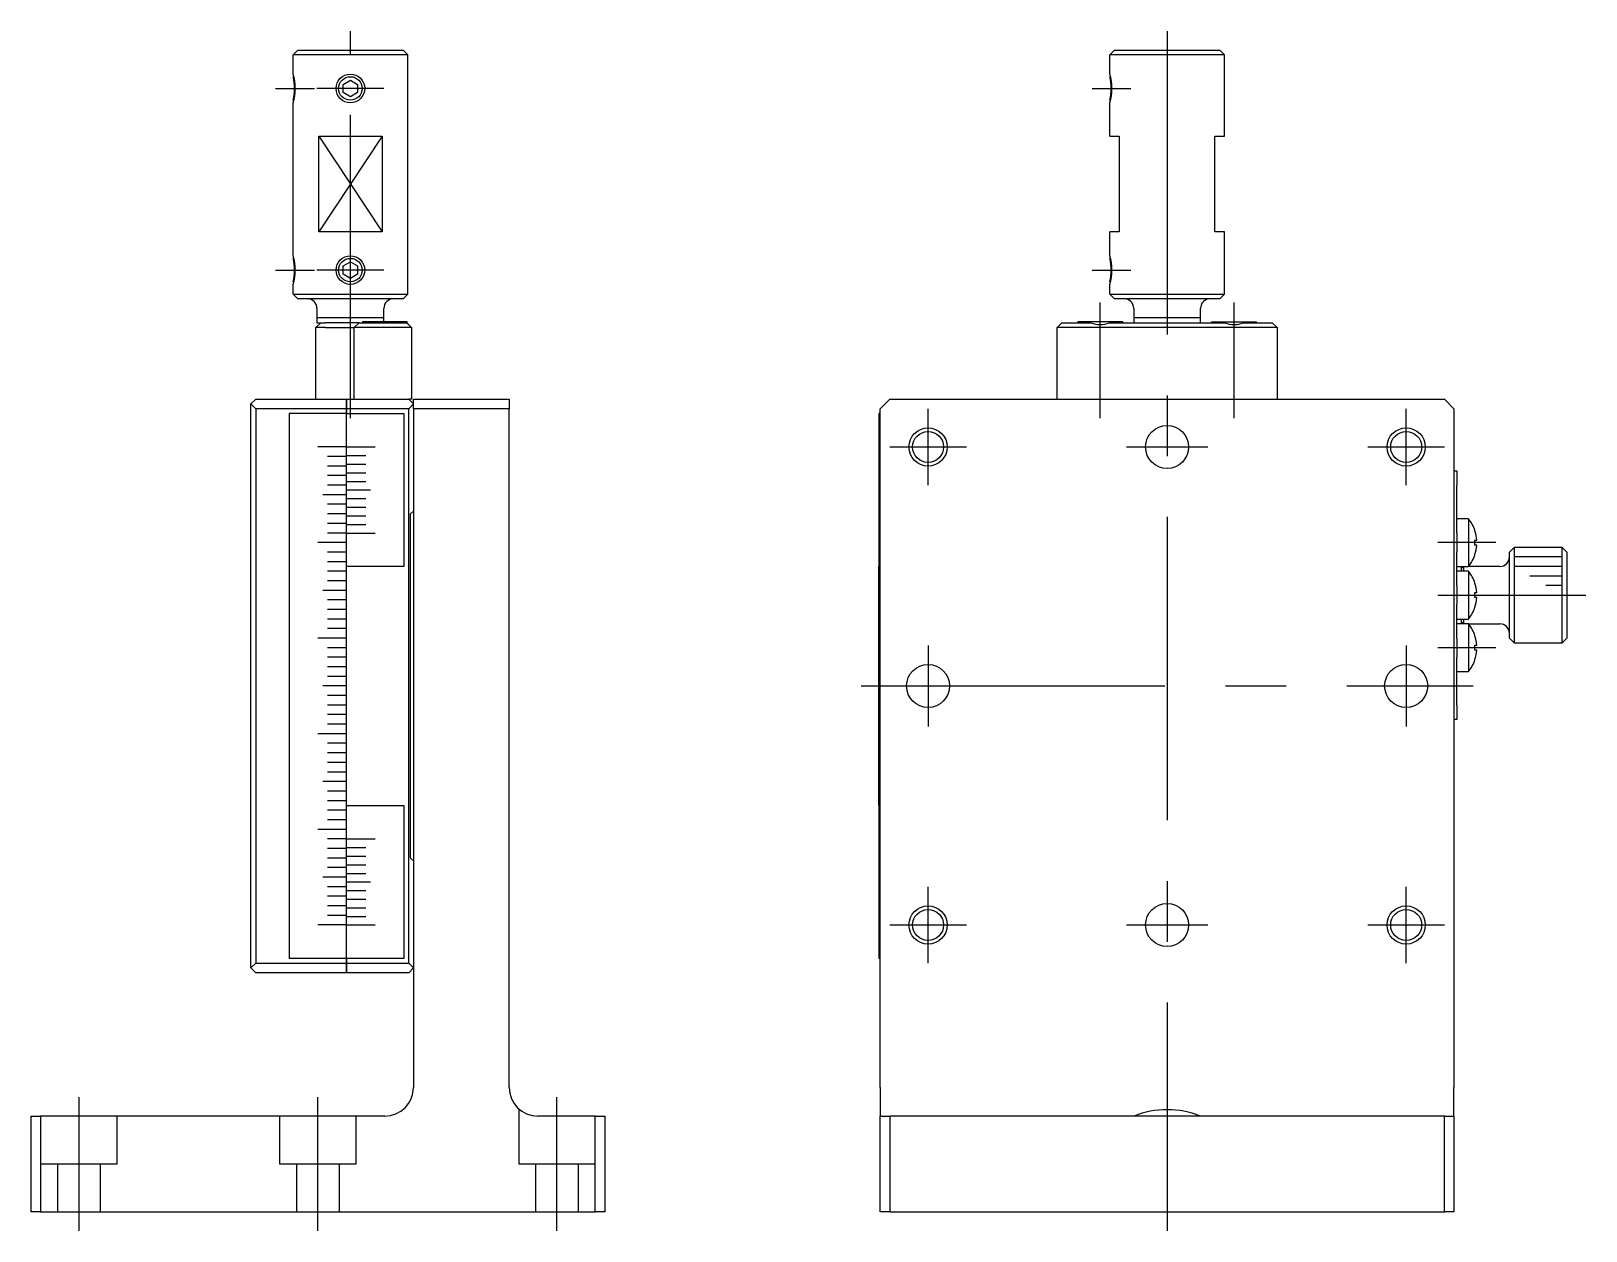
# Model space of a CAD drawing. Extents: x -133 to 244, y -155 to 167.
# Drawn here: x 81.4 to 244, y -57 to 68.5 of the extents above; entities that cross this region are included whole.
import ezdxf

# ---------------------------------------------------------------- set-up
doc = ezdxf.new("R2010")
doc.units = 0
doc.linetypes.add('CENTER', pattern=[50.8, 31.75, -6.35, 6.35, -6.35])
doc.linetypes.add('DASHED', pattern=[19.05, 12.7, -6.35])
doc.layers.get('0').update_dxf_attribs({"linetype": 'CONTINUOUS'})
doc.layers.add('CENTER', color=1, linetype='CENTER')

msp = doc.modelspace()

# ---------------------------------------------------------------- linework, layer by layer
at = {"color": 7, "linetype": 'CONTINUOUS'}
for p, q in [((109.25, 66.5), (108.75, 66)), ((120.75, 66), (108.75, 66)), ((108.75, 64), (108.75, 66)), ((109.25, 66.5), (120.25, 66.5)), ((120.75, 66), (120.25, 66.5)), ((120.75, 41), (120.75, 66)), ((194.67, 66.5), (194.17, 66)), ((206.17, 66), (194.17, 66)), ((194.17, 64), (194.17, 66)), ((194.67, 66.5), (205.67, 66.5)), ((206.17, 66), (205.67, 66.5)), ((206.17, 57.5), (206.17, 66)), ((114, 62.93), (114.75, 63.37)), ((114, 62.07), (114, 62.93)), ((114.75, 61.63), (114, 62.07)), ((114.75, 63.37), (115.5, 62.93)), ((115.5, 62.07), (114.75, 61.63)), ((115.5, 62.93), (115.5, 62.07)), ((108.75, 45), (108.75, 61)), ((194.17, 57.5), (194.17, 61)), ((111.44, 47.5), (111.44, 57.5)), ((111.44, 57.5), (118.07, 57.5)), ((118.07, 57.5), (118.07, 47.5)), ((194.17, 57.5), (195.17, 57.5)), ((195.17, 57.5), (195.17, 47.5)), ((205.17, 47.5), (205.17, 57.5)), ((205.17, 57.5), (206.17, 57.5)), ((118.07, 47.5), (111.44, 47.5)), ((195.17, 47.5), (194.17, 47.5)), ((194.17, 45), (194.17, 47.5)), ((206.17, 47.5), (205.17, 47.5)), ((206.17, 41), (206.17, 47.5)), ((114, 43.93), (114.75, 44.37)), ((114, 43.07), (114, 43.93)), ((114.75, 44.37), (115.5, 43.93)), ((115.5, 43.93), (115.5, 43.07)), ((114.75, 42.63), (114, 43.07)), ((115.5, 43.07), (114.75, 42.63)), ((108.75, 41), (108.75, 42)), ((108.75, 41), (120.75, 41)), ((108.75, 41), (109.25, 40.5)), ((120.25, 40.5), (120.75, 41)), ((194.17, 41), (194.17, 42)), ((194.17, 41), (206.17, 41)), ((194.17, 41), (194.67, 40.5)), ((205.67, 40.5), (206.17, 41)), ((120.25, 40.5), (109.25, 40.5)), ((111.25, 39.5), (111.25, 38.5)), ((118.25, 38.5), (118.25, 39.5)), ((205.67, 40.5), (194.67, 40.5)), ((196.67, 39.5), (196.67, 38.5)), ((203.67, 38.5), (203.67, 39.5)), ((111.15, 37.5), (111.65, 38)), ((111.15, 30), (111.15, 37.5)), ((112.15, 37.5), (111.15, 37.5)), ((118.25, 38.5), (111.25, 38.5)), ((118.25, 38.5), (111.25, 38.5)), ((111.25, 38.5), (111.25, 38)), ((111.25, 38), (111.65, 38)), ((111.65, 38), (112.15, 38)), ((115.65, 38), (112.15, 38)), ((112.15, 37.5), (115.15, 37.5)), ((115.15, 37.5), (115.65, 38)), ((115.15, 30), (115.15, 37.5)), ((116.15, 37.5), (115.15, 37.5)), ((115.65, 38), (116.15, 38)), ((120.7, 38.1), (116, 38.1)), ((116, 38.1), (116, 38)), ((116.15, 38), (120.15, 38)), ((120.15, 37.5), (116.15, 37.5)), ((118.25, 38.1), (118.25, 38.5)), ((120.15, 38), (120.65, 38)), ((121.15, 37.5), (120.15, 37.5)), ((120.65, 38), (121.15, 37.5)), ((120.7, 37.95), (120.7, 38.1)), ((120.7, 37.95), (120.85, 37.8)), ((121.15, 37.5), (121.15, 30)), ((188.67, 37.5), (189.17, 38)), ((188.67, 30), (188.67, 37.5)), ((189.67, 37.5), (188.67, 37.5)), ((189.17, 38), (189.67, 38)), ((189.67, 38), (192.19, 38)), ((210.67, 37.5), (189.67, 37.5)), ((195.52, 38.1), (190.82, 38.1)), ((190.82, 38.1), (190.82, 38)), ((194.15, 38), (206.19, 38)), ((195.52, 38), (195.52, 38.1)), ((203.67, 38.5), (196.67, 38.5)), ((203.67, 38.5), (196.67, 38.5)), ((196.67, 38.5), (196.67, 38)), ((203.67, 38), (203.67, 38.5)), ((204.82, 38.1), (209.52, 38.1)), ((204.82, 38.1), (204.82, 38)), ((208.15, 38), (210.67, 38)), ((209.52, 38), (209.52, 38.1)), ((210.67, 38), (211.17, 38)), ((211.67, 37.5), (210.67, 37.5)), ((211.17, 38), (211.67, 37.5)), ((211.67, 37.5), (211.67, 30)), ((111.15, 30), (111.15, 34)), ((104.35, 29.5), (104.85, 30)), ((104.35, -29.5), (104.35, 29.5)), ((104.85, 29), (104.35, 29.5)), ((104.85, 30), (114.35, 30)), ((114.35, 30), (120.85, 30)), ((114.35, 29), (114.35, 30)), ((114.35, 30), (114.35, 29)), ((120.85, 30), (121.35, 29.5)), ((121.15, 30), (120.85, 30)), ((121.35, 29.5), (120.85, 29)), ((121.35, 30), (131.35, 30)), ((121.35, 29.5), (121.35, 30)), ((121.35, 29), (121.35, 29.5)), ((131.35, 30), (131.35, 29)), ((171.17, 30), (170.17, 29)), ((171.17, 30), (229.17, 30)), ((230.17, 29), (229.17, 30)), ((104.85, 29), (104.85, -29)), ((114.35, 29), (104.85, 29)), ((108.35, 28.5), (108.35, -28.5)), ((114.35, 28.5), (108.35, 28.5)), ((120.85, 29), (114.35, 29)), ((114.35, 29), (114.35, 28.51)), ((114.35, 28.51), (114.35, 29)), ((114.35, 28.5), (120.35, 28.5)), ((114.35, 25.01), (114.35, 28.5)), ((114.35, 25.01), (114.35, 28.5)), ((120.35, 28.5), (120.35, 12.5)), ((120.85, -29), (120.85, 29)), ((121.35, 29), (121.35, -42)), ((131.35, 29), (121.35, 29)), ((131.35, -42), (131.35, 29)), ((170.02, 28.5), (170.02, 12.5)), ((170.17, 28.5), (170.02, 28.5)), ((170.17, -42), (170.17, 29)), ((230.17, 29), (230.17, -42)), ((111.85, 25), (111.35, 25)), ((112.35, 25), (111.85, 25)), ((114.35, 25), (112.35, 25)), ((114.35, 25), (114.35, 25.01)), ((114.35, 25), (114.35, 25.01)), ((114.35, 25), (116.35, 25)), ((114.35, 24.99), (114.35, 25)), ((114.35, 24.99), (114.35, 25)), ((114.35, 24.11), (114.35, 24.99)), ((114.35, 24.1), (114.35, 24.99)), ((116.35, 25), (116.85, 25)), ((116.85, 25), (117.35, 25)), ((114.35, 24), (112.35, 24)), ((114.35, 23), (112.35, 23)), ((114.35, 24.1), (114.35, 24.11)), ((114.35, 24.1), (116.35, 24.1)), ((114.35, 24.09), (114.35, 24.1)), ((114.35, 24.01), (114.35, 24.1)), ((114.35, 24), (114.35, 24.09)), ((114.35, 24), (114.35, 24.01)), ((114.35, 23.21), (114.35, 24)), ((114.35, 23.99), (114.35, 24)), ((114.35, 23.2), (114.35, 23.99)), ((114.35, 23.2), (114.35, 23.21)), ((114.35, 23.2), (116.35, 23.2)), ((114.35, 23.19), (114.35, 23.2)), ((114.35, 23.01), (114.35, 23.2)), ((114.35, 23), (114.35, 23.19)), ((114.35, 23), (114.35, 23.01)), ((114.35, 22.31), (114.35, 23)), ((114.35, 22.99), (114.35, 23)), ((114.35, 22.3), (114.35, 22.99)), ((114.35, 22), (112.35, 22)), ((114.35, 22.3), (114.35, 22.31)), ((114.35, 22.3), (116.35, 22.3)), ((114.35, 22.29), (114.35, 22.3)), ((114.35, 22.01), (114.35, 22.3)), ((114.35, 22), (114.35, 22.29)), ((114.35, 22), (114.35, 22.01)), ((114.35, 21.41), (114.35, 22)), ((114.35, 21.99), (114.35, 22)), ((114.35, 21.4), (114.35, 21.99)), ((114.35, 21.4), (114.35, 21.41)), ((114.35, 21.4), (116.35, 21.4)), ((114.35, 21.39), (114.35, 21.4)), ((114.35, 21.01), (114.35, 21.4)), ((114.35, 21), (114.35, 21.39)), ((230.17, 22.5), (230.47, 22.5)), ((230.47, 22.5), (230.47, 21)), ((112.35, 20), (111.85, 20)), ((114.35, 21), (112.35, 21)), ((114.35, 20), (112.35, 20)), ((114.35, 21), (114.35, 21.01)), ((114.35, 20.51), (114.35, 21)), ((114.35, 20.99), (114.35, 21)), ((114.35, 20.5), (114.35, 20.99)), ((114.35, 20.5), (114.35, 20.51)), ((114.35, 20.01), (114.35, 20.5)), ((114.35, 20.5), (116.35, 20.5)), ((114.35, 20.49), (114.35, 20.5)), ((114.35, 20), (114.35, 20.49)), ((114.35, 20), (114.35, 20.01)), ((114.35, 19.61), (114.35, 20)), ((114.35, 19.99), (114.35, 20)), ((114.35, 19.6), (114.35, 19.99)), ((114.35, 19.6), (114.35, 19.61)), ((114.35, 19.6), (116.35, 19.6)), ((114.35, 19.59), (114.35, 19.6)), ((114.35, 19.01), (114.35, 19.6)), ((114.35, 19), (114.35, 19.59)), ((116.35, 20.5), (116.85, 20.5)), ((230.47, 15.98), (230.47, 21)), ((114.35, 19), (112.35, 19)), ((114.35, 18), (112.35, 18)), ((114.35, 19), (114.35, 19.01)), ((114.35, 18.71), (114.35, 19)), ((114.35, 18.99), (114.35, 19)), ((114.35, 18.7), (114.35, 18.99)), ((114.35, 18.7), (114.35, 18.71)), ((114.35, 18.7), (116.35, 18.7)), ((114.35, 18.69), (114.35, 18.7)), ((114.35, 18.01), (114.35, 18.7)), ((114.35, 18), (114.35, 18.69)), ((114.35, 18), (114.35, 18.01)), ((114.35, 17.81), (114.35, 18)), ((114.35, 17.99), (114.35, 18)), ((114.35, 17.8), (114.35, 17.99)), ((121.05, 18), (121.35, 18.3)), ((121.05, -18), (121.05, 18)), ((114.35, 17), (112.35, 17)), ((114.35, 17.8), (114.35, 17.81)), ((114.35, 17.8), (116.35, 17.8)), ((114.35, 17.79), (114.35, 17.8)), ((114.35, 17.01), (114.35, 17.8)), ((114.35, 17), (114.35, 17.79)), ((114.35, 17), (114.35, 17.01)), ((114.35, 16.91), (114.35, 17)), ((114.35, 16.99), (114.35, 17)), ((114.35, 16.9), (114.35, 16.99)), ((114.35, 16.9), (114.35, 16.91)), ((114.35, 16.9), (116.35, 16.9)), ((114.35, 16.89), (114.35, 16.9)), ((114.35, 16.01), (114.35, 16.9)), ((114.35, 16.01), (114.35, 16.89)), ((231.69, 17.5), (230.47, 17.5)), ((231.69, 17.5), (231.69, 15)), ((111.85, 15), (111.35, 15)), ((112.35, 15), (111.85, 15)), ((114.35, 16), (112.35, 16)), ((114.35, 15), (112.35, 15)), ((114.35, 16), (114.35, 16.01)), ((114.35, 16), (114.35, 16.01)), ((114.35, 16), (116.35, 16)), ((114.35, 15.99), (114.35, 16)), ((114.35, 15.99), (114.35, 16)), ((114.35, 15), (114.35, 15.99)), ((114.35, 15.01), (114.35, 15.99)), ((114.35, 15), (114.35, 15.01)), ((114.35, 14), (114.35, 15)), ((114.35, 14.99), (114.35, 15)), ((114.35, 14.01), (114.35, 14.99)), ((116.35, 16), (116.85, 16)), ((116.85, 16), (117.35, 16)), ((230.47, 15.98), (230.47, 15)), ((230.47, 15), (230.47, 14.02)), ((231.69, 15), (231.69, 12.5)), ((232.36, 16.25), (232.37, 16.25)), ((232.36, 14.74), (232.36, 15.26)), ((232.36, 15.26), (232.55, 15.26)), ((232.55, 14.74), (232.36, 14.74)), ((114.35, 14), (112.35, 14)), ((114.35, 14), (114.35, 14.01)), ((114.35, 13), (114.35, 14)), ((114.35, 13.99), (114.35, 14)), ((114.35, 13.01), (114.35, 13.99)), ((114.35, 13), (114.35, 13.01)), ((230.47, 10.48), (230.47, 14.02)), ((232.37, 13.75), (232.36, 13.75)), ((236.47, 14.5), (235.97, 14)), ((235.97, 5), (235.97, 14)), ((236.47, 14.5), (236.47, 4.5)), ((241.47, 14.5), (236.47, 14.5)), ((241.47, 13.5), (236.47, 13.5)), ((241.97, 14), (241.47, 14.5)), ((241.47, 9.5), (241.47, 14.5)), ((241.97, 14), (241.97, 9.5)), ((114.35, 13), (112.35, 13)), ((114.35, 12), (112.35, 12)), ((114.35, 12.5), (114.35, 13)), ((114.35, 12.99), (114.35, 13)), ((114.35, 12.5), (114.35, 12.99)), ((120.35, 12.5), (114.35, 12.5)), ((114.35, 12.49), (114.35, 12.5)), ((114.35, 12), (114.35, 12.49)), ((114.35, 11), (114.35, 12)), ((170.17, 12.5), (170.02, 12.5)), ((170.02, 12), (170.02, 12.49)), ((170.02, 11), (170.02, 12)), ((230.47, 12.5), (231.69, 12.5)), ((231.69, 12), (230.47, 12)), ((231.17, 12.5), (230.97, 12.3)), ((230.97, 12), (230.97, 12.5)), ((231.17, 12.5), (231.17, 12)), ((234.97, 12.5), (231.69, 12.5)), ((231.69, 12), (231.69, 9.5)), ((241.47, 12.5), (236.47, 12.5)), ((241.47, 11.5), (238.12, 11.5)), ((112.35, 10), (111.85, 10)), ((114.35, 11), (112.35, 11)), ((114.35, 10), (112.35, 10)), ((114.35, 10), (114.35, 11)), ((114.35, 9), (114.35, 10)), ((170.02, 10), (170.02, 11)), ((170.02, 9), (170.02, 10)), ((230.47, 10.48), (230.47, 9.5)), ((232.36, 10.75), (232.37, 10.75)), ((232.36, 9.24), (232.36, 9.76)), ((232.36, 9.76), (232.55, 9.76)), ((241.47, 10.5), (239.77, 10.5)), ((114.35, 9), (112.35, 9)), ((114.35, 8), (114.35, 9)), ((170.02, 8), (170.02, 9)), ((230.47, 9.5), (230.47, 8.52)), ((230.47, 4.98), (230.47, 8.52)), ((231.69, 9.5), (231.69, 7)), ((232.55, 9.24), (232.36, 9.24)), ((232.37, 8.25), (232.36, 8.25)), ((241.47, 4.5), (241.47, 9.5)), ((241.97, 9.5), (241.97, 5)), ((114.35, 8), (112.35, 8)), ((114.35, 7), (112.35, 7)), ((114.35, 7), (114.35, 8)), ((114.35, 6), (114.35, 7)), ((170.02, 7), (170.02, 8)), ((170.02, 6), (170.02, 7)), ((230.47, 7), (231.69, 7)), ((230.97, 6.5), (230.97, 7)), ((230.97, 6.7), (231.17, 6.5)), ((231.17, 7), (231.17, 6.5)), ((111.85, 5), (111.35, 5)), ((112.35, 5), (111.85, 5)), ((114.35, 6), (112.35, 6)), ((114.35, 5), (112.35, 5)), ((114.35, 5), (114.35, 6)), ((114.35, 4), (114.35, 5)), ((170.02, 5), (170.02, 6)), ((170.02, 4), (170.02, 5)), ((231.69, 6.5), (230.47, 6.5)), ((230.47, 4.98), (230.47, 4)), ((231.69, 6.5), (234.97, 6.5)), ((231.69, 6.5), (231.69, 4)), ((232.36, 5.25), (232.37, 5.25)), ((235.97, 5), (236.47, 4.5)), ((241.47, 4.5), (241.97, 5)), ((114.35, 4), (112.35, 4)), ((114.35, 3), (114.35, 4)), ((170.02, 3), (170.02, 4)), ((230.47, 4), (230.47, 3.02)), ((231.69, 4), (231.69, 1.5)), ((232.36, 3.74), (232.36, 4.26)), ((232.36, 4.26), (232.55, 4.26)), ((232.55, 3.74), (232.36, 3.74)), ((236.47, 4.5), (241.47, 4.5)), ((114.35, 3), (112.35, 3)), ((114.35, 2), (112.35, 2)), ((114.35, 2), (114.35, 3)), ((114.35, 1), (114.35, 2)), ((170.02, 2), (170.02, 3)), ((170.02, 1), (170.02, 2)), ((230.47, -2), (230.47, 3.02)), ((232.37, 2.75), (232.36, 2.75)), ((112.35, 0), (111.85, 0)), ((114.35, 1), (112.35, 1)), ((114.35, 0), (112.35, 0)), ((114.35, 0), (114.35, 1)), ((114.35, -1), (114.35, 0)), ((170.02, 0), (170.02, 1)), ((170.02, -1), (170.02, 0)), ((230.47, 1.5), (231.69, 1.5)), ((114.35, -1), (112.35, -1)), ((114.35, -2), (114.35, -1)), ((170.02, -2), (170.02, -1)), ((114.35, -2), (112.35, -2)), ((114.35, -3), (112.35, -3)), ((114.35, -3), (114.35, -2)), ((114.35, -4), (114.35, -3)), ((170.02, -3), (170.02, -2)), ((170.02, -4), (170.02, -3)), ((230.47, -2), (230.47, -3.5)), ((114.35, -4), (112.35, -4)), ((114.35, -5), (114.35, -4)), ((170.02, -5), (170.02, -4)), ((230.47, -3.5), (230.17, -3.5)), ((111.85, -5), (111.35, -5)), ((112.35, -5), (111.85, -5)), ((114.35, -5), (112.35, -5)), ((114.35, -6), (112.35, -6)), ((114.35, -6), (114.35, -5)), ((114.35, -7), (114.35, -6)), ((170.02, -6), (170.02, -5)), ((170.02, -7), (170.02, -6)), ((114.35, -7), (112.35, -7)), ((114.35, -8), (112.35, -8)), ((114.35, -8), (114.35, -7)), ((114.35, -9), (114.35, -8)), ((170.02, -8), (170.02, -7)), ((170.02, -9), (170.02, -8)), ((114.35, -9), (112.35, -9)), ((114.35, -10), (114.35, -9)), ((170.02, -10), (170.02, -9)), ((112.35, -10), (111.85, -10)), ((114.35, -10), (112.35, -10)), ((114.35, -11), (112.35, -11)), ((114.35, -11), (114.35, -10)), ((114.35, -12), (114.35, -11)), ((170.02, -11), (170.02, -10)), ((170.02, -12), (170.02, -11)), ((114.35, -12), (112.35, -12)), ((114.35, -13), (112.35, -13)), ((114.35, -12.49), (114.35, -12)), ((114.35, -12.5), (114.35, -12.49)), ((114.35, -12.5), (120.35, -12.5)), ((114.35, -13), (114.35, -12.5)), ((114.35, -12.99), (114.35, -12.5)), ((114.35, -13), (114.35, -12.99)), ((114.35, -14), (114.35, -13)), ((114.35, -13.01), (114.35, -13)), ((120.35, -12.5), (120.35, -28.5)), ((170.02, -12.49), (170.02, -12)), ((170.02, -12.5), (170.02, -28.5)), ((170.17, -12.5), (170.02, -12.5)), ((114.35, -14), (112.35, -14)), ((114.35, -13.99), (114.35, -13.01)), ((114.35, -14), (114.35, -13.99)), ((114.35, -15), (114.35, -14)), ((114.35, -14.01), (114.35, -14)), ((114.35, -14.99), (114.35, -14.01)), ((111.85, -15), (111.35, -15)), ((112.35, -15), (111.85, -15)), ((114.35, -15), (112.35, -15)), ((114.35, -16), (112.35, -16)), ((114.35, -15), (114.35, -14.99)), ((114.35, -15.99), (114.35, -15)), ((114.35, -15.01), (114.35, -15)), ((114.35, -15.99), (114.35, -15.01)), ((114.35, -16), (114.35, -15.99)), ((114.35, -16), (114.35, -15.99)), ((114.35, -16), (116.35, -16)), ((114.35, -16.01), (114.35, -16)), ((114.35, -16.01), (114.35, -16)), ((114.35, -16.89), (114.35, -16.01)), ((114.35, -16.9), (114.35, -16.01)), ((116.35, -16), (116.85, -16)), ((116.85, -16), (117.35, -16)), ((114.35, -17), (112.35, -17)), ((114.35, -16.9), (114.35, -16.89)), ((114.35, -16.9), (116.35, -16.9)), ((114.35, -16.91), (114.35, -16.9)), ((114.35, -16.99), (114.35, -16.9)), ((114.35, -17), (114.35, -16.91)), ((114.35, -17), (114.35, -16.99)), ((114.35, -17.79), (114.35, -17)), ((114.35, -17.01), (114.35, -17)), ((114.35, -17.8), (114.35, -17.01)), ((114.35, -17.8), (114.35, -17.79)), ((114.35, -17.8), (116.35, -17.8)), ((114.35, -17.81), (114.35, -17.8)), ((114.35, -17.99), (114.35, -17.8)), ((114.35, -18), (114.35, -17.81)), ((114.35, -18), (112.35, -18)), ((114.35, -19), (112.35, -19)), ((114.35, -18), (114.35, -17.99)), ((114.35, -18.69), (114.35, -18)), ((114.35, -18.01), (114.35, -18)), ((114.35, -18.7), (114.35, -18.01)), ((114.35, -18.7), (114.35, -18.69)), ((114.35, -18.7), (116.35, -18.7)), ((114.35, -18.71), (114.35, -18.7)), ((114.35, -18.99), (114.35, -18.7)), ((114.35, -19), (114.35, -18.71)), ((114.35, -19), (114.35, -18.99)), ((114.35, -19.59), (114.35, -19)), ((114.35, -19.01), (114.35, -19)), ((114.35, -19.6), (114.35, -19.01)), ((121.35, -18.3), (121.05, -18)), ((112.35, -20), (111.85, -20)), ((114.35, -20), (112.35, -20)), ((114.35, -21), (112.35, -21)), ((114.35, -19.6), (114.35, -19.59)), ((114.35, -19.6), (116.35, -19.6)), ((114.35, -19.61), (114.35, -19.6)), ((114.35, -19.99), (114.35, -19.6)), ((114.35, -20), (114.35, -19.61)), ((114.35, -20), (114.35, -19.99)), ((114.35, -20.49), (114.35, -20)), ((114.35, -20.01), (114.35, -20)), ((114.35, -20.5), (114.35, -20.01)), ((114.35, -20.5), (114.35, -20.49)), ((114.35, -20.5), (116.35, -20.5)), ((114.35, -20.51), (114.35, -20.5)), ((114.35, -20.99), (114.35, -20.5)), ((114.35, -21), (114.35, -20.51)), ((114.35, -21), (114.35, -20.99)), ((114.35, -21.39), (114.35, -21)), ((114.35, -21.01), (114.35, -21)), ((114.35, -21.4), (114.35, -21.01)), ((116.35, -20.5), (116.85, -20.5)), ((114.35, -22), (112.35, -22)), ((114.35, -21.4), (114.35, -21.39)), ((114.35, -21.4), (116.35, -21.4)), ((114.35, -21.41), (114.35, -21.4)), ((114.35, -21.99), (114.35, -21.4)), ((114.35, -22), (114.35, -21.41)), ((114.35, -22), (114.35, -21.99)), ((114.35, -22.29), (114.35, -22)), ((114.35, -22.01), (114.35, -22)), ((114.35, -22.3), (114.35, -22.01)), ((114.35, -22.3), (114.35, -22.29)), ((114.35, -22.3), (116.35, -22.3)), ((114.35, -22.31), (114.35, -22.3)), ((114.35, -22.99), (114.35, -22.3)), ((114.35, -23), (114.35, -22.31)), ((114.35, -23), (112.35, -23)), ((114.35, -24), (112.35, -24)), ((114.35, -23), (114.35, -22.99)), ((114.35, -23.19), (114.35, -23)), ((114.35, -23.01), (114.35, -23)), ((114.35, -23.2), (114.35, -23.01)), ((114.35, -23.2), (114.35, -23.19)), ((114.35, -23.2), (116.35, -23.2)), ((114.35, -23.21), (114.35, -23.2)), ((114.35, -23.99), (114.35, -23.2)), ((114.35, -24), (114.35, -23.21)), ((114.35, -24), (114.35, -23.99)), ((114.35, -24.09), (114.35, -24)), ((114.35, -24.01), (114.35, -24)), ((114.35, -24.1), (114.35, -24.01)), ((114.35, -24.1), (114.35, -24.09)), ((114.35, -24.1), (116.35, -24.1)), ((114.35, -24.11), (114.35, -24.1)), ((114.35, -24.99), (114.35, -24.1)), ((114.35, -24.99), (114.35, -24.11)), ((111.85, -25), (111.35, -25)), ((112.35, -25), (111.85, -25)), ((114.35, -25), (112.35, -25)), ((114.35, -25), (114.35, -24.99)), ((114.35, -25), (114.35, -24.99)), ((114.35, -25), (116.35, -25)), ((114.35, -25.01), (114.35, -25)), ((114.35, -25.01), (114.35, -25)), ((114.35, -28.5), (114.35, -25.01)), ((114.35, -28.5), (114.35, -25.01)), ((116.35, -25), (116.85, -25)), ((116.85, -25), (117.35, -25)), ((104.35, -29.5), (104.85, -29)), ((104.85, -29), (114.35, -29)), ((114.35, -28.5), (108.35, -28.5)), ((120.35, -28.5), (114.35, -28.5)), ((114.35, -28.51), (114.35, -29)), ((114.35, -29), (114.35, -28.51)), ((114.35, -29), (120.85, -29)), ((114.35, -30), (114.35, -29)), ((114.35, -29), (114.35, -30)), ((120.85, -29), (121.35, -29.5)), ((170.17, -28.5), (170.02, -28.5)), ((104.85, -30), (104.35, -29.5)), ((114.35, -30), (104.85, -30)), ((120.85, -30), (114.35, -30)), ((121.35, -29.5), (120.85, -30)), ((170.17, -42), (170.17, -45)), ((230.17, -45), (230.17, -42)), ((81.35, -55), (81.35, -45)), ((81.35, -45), (82.35, -45)), ((118.35, -45), (82.35, -45)), ((82.35, -45), (82.35, -55)), ((140.35, -45), (134.35, -45)), ((140.35, -55), (140.35, -45)), ((140.35, -45), (141.35, -45)), ((141.35, -45), (141.35, -55)), ((170.17, -55), (170.17, -45)), ((170.17, -45), (171.17, -45)), ((229.17, -45), (171.17, -45)), ((171.17, -45), (171.17, -55)), ((229.17, -55), (229.17, -45)), ((229.17, -45), (230.17, -45)), ((230.17, -45), (230.17, -55)), ((82.35, -55), (81.35, -55)), ((82.35, -55), (140.35, -55)), ((141.35, -55), (140.35, -55)), ((171.17, -55), (170.17, -55)), ((171.17, -55), (229.17, -55)), ((230.17, -55), (229.17, -55))]:
    msp.add_line(p, q, dxfattribs=at)
at = {"color": 3, "linetype": 'CONTINUOUS'}
for p, q in [((111.44, 57.5), (118.07, 47.5)), ((118.07, 57.5), (111.44, 47.5))]:
    msp.add_line(p, q, dxfattribs=at)
at = {"color": 3, "linetype": 'DASHED'}
for p, q in [((90.35, -50), (90.35, -45)), ((107.35, -45), (107.35, -50)), ((115.35, -50), (115.35, -45)), ((132.35, -44.24), (132.35, -50)), ((82.35, -50), (90.35, -50)), ((84.1, -50), (84.1, -55)), ((88.6, -55), (88.6, -50)), ((107.35, -50), (111.35, -50)), ((109.1, -50), (109.1, -55)), ((111.35, -50), (115.35, -50)), ((113.6, -55), (113.6, -50)), ((132.35, -50), (140.35, -50)), ((134.1, -50), (134.1, -55)), ((138.6, -55), (138.6, -50))]:
    msp.add_line(p, q, dxfattribs=at)
at = {"color": 3, "linetype": 'CONTINUOUS'}
for centre, radius in [((114.75, 62.5), 1.5), ((114.75, 43.5), 1.5), ((175.17, 25), 2), ((225.17, 25), 2), ((175.17, -25), 2), ((225.17, -25), 2)]:
    msp.add_circle(centre, radius, dxfattribs=at)
at = {"color": 7, "linetype": 'CONTINUOUS'}
for centre, radius in [((114.75, 62.5), 1.23), ((114.75, 43.5), 1.23), ((175.17, 25), 1.62), ((200.17, 25), 2.25), ((225.17, 25), 1.62), ((175.17, 0), 2.25), ((225.17, 0), 2.25), ((200.17, -25), 2.25), ((175.17, -25), 1.62), ((225.17, -25), 1.62)]:
    msp.add_circle(centre, radius, dxfattribs=at)
at = {"color": 3, "linetype": 'CONTINUOUS'}
for centre in [(103.82, 62.5), (189.23, 62.5), (103.82, 43.5), (189.23, 43.5)]:
    msp.add_arc(centre, 5.16, 343.101, 16.899, dxfattribs=at)
at = {"color": 7, "linetype": 'CONTINUOUS'}
for centre, radius, start, end in [((104.18, 62.5), 4.73, 344.9348, 15.0652), ((189.6, 62.5), 4.73, 344.9348, 15.0652), ((104.18, 43.5), 4.73, 344.9348, 15.0652), ((189.6, 43.5), 4.73, 344.9348, 15.0652), ((110.25, 39.5), 1, 0, 90), ((119.25, 39.5), 1, 90, 180), ((195.67, 39.5), 1, 0, 90), ((204.67, 39.5), 1, 90, 180), ((193.17, 40.3), 2.5, 246.9261, 293.0739), ((207.17, 40.3), 2.5, 246.9261, 293.0739), ((228.57, 15), 4, 18.2398, 38.6822), ((228.57, 15), 3.99, 3.7348, 18.2232), ((228.57, 15), 3.99, 341.7768, 356.2652), ((228.57, 15), 4, 321.3178, 341.7602), ((234.97, 13.5), 1, 270, 0), ((228.57, 9.5), 4, 18.2398, 38.6822), ((228.57, 9.5), 3.99, 3.7348, 18.2232), ((228.57, 9.5), 4, 321.3178, 341.7602), ((228.57, 9.5), 3.99, 341.7768, 356.2652), ((228.57, 4), 4, 18.2398, 38.6822), ((228.57, 4), 3.99, 3.7348, 18.2232), ((234.97, 5.5), 1, 0, 90), ((228.57, 4), 3.99, 341.7768, 356.2652), ((228.57, 4), 4, 321.3178, 341.7602), ((118.35, -42), 3, 270, 0), ((134.35, -42), 3, 180, 270), ((200.17, -53.53), 9.21, 67.9035, 112.0965)]:
    msp.add_arc(centre, radius, start, end, dxfattribs=at)
at = {"layer": 'CENTER', "color": 1, "linetype": 'CENTER'}
for p, q in [((114.75, 28), (114.75, 68.5)), ((200.17, 68.5), (200.17, -57)), ((106.92, 62.5), (110.98, 62.5)), ((118.25, 62.5), (111.25, 62.5)), ((192.33, 62.5), (196.39, 62.5)), ((106.92, 43.5), (110.98, 43.5)), ((118.25, 43.5), (111.25, 43.5)), ((192.33, 43.5), (196.39, 43.5)), ((193.17, 28), (193.17, 40.1)), ((207.17, 28), (207.17, 40.1)), ((175.17, 21), (175.17, 29)), ((225.17, 21), (225.17, 29)), ((171.17, 25), (179.17, 25)), ((195.92, 25), (204.42, 25)), ((221.17, 25), (229.17, 25)), ((234.55, 15), (228.47, 15)), ((228.47, 9.5), (243.97, 9.5)), ((175.17, 4.25), (175.17, -4.25)), ((225.17, 4.25), (225.17, -4.25)), ((234.55, 4), (228.47, 4)), ((168.17, 0), (232.17, 0)), ((175.17, -29), (175.17, -21)), ((225.17, -29), (225.17, -21)), ((171.17, -25), (179.17, -25)), ((195.92, -25), (204.42, -25)), ((221.17, -25), (229.17, -25)), ((86.35, -43), (86.35, -57)), ((111.35, -57), (111.35, -43)), ((136.35, -57), (136.35, -43))]:
    msp.add_line(p, q, dxfattribs=at)

doc.saveas('drawing.dxf')
